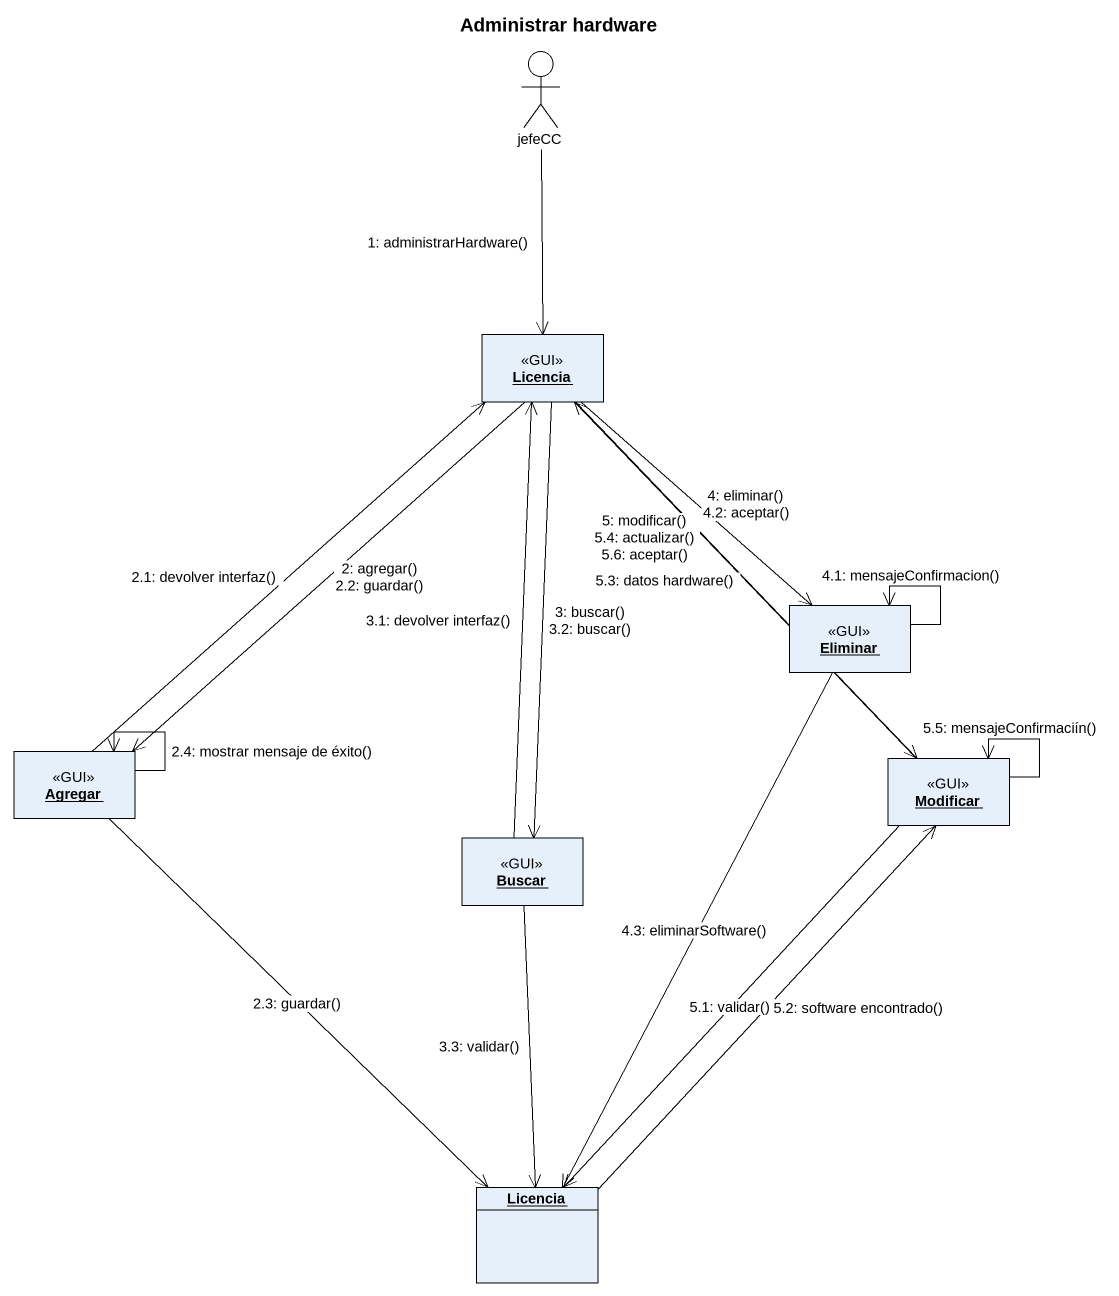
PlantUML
@startuml
title Administrar hardware
allowmixing
hide circle
hide empty members
actor jefeCC
object Licencia <<GUI>>
object Eliminar <<GUI>>
object Agregar <<GUI>>
object Modificar <<GUI>>
object Buscar <<GUI>>
object "Licencia" as Licencia_2
jefeCC --> Licencia : 1: administrarHardware()
Licencia --> Agregar : 2: agregar()\n2.2: guardar()
Agregar -up-> Licencia : 2.1: devolver interfaz()
Agregar --> Licencia_2 : 2.3: guardar()
Agregar --> Agregar : 2.4: mostrar mensaje de éxito()
Licencia --> Buscar : 3: buscar()\n3.2: buscar()
Buscar -up-> Licencia : 3.1: devolver interfaz()
Buscar --> Licencia_2 : 3.3: validar()
Licencia --> Eliminar : 4: eliminar()\n4.2: aceptar()
Eliminar --> Eliminar : 4.1: mensajeConfirmacion()
Eliminar --> Licencia_2 : 4.3: eliminarSoftware()
Licencia --> Modificar : 5: modificar()\n5.4: actualizar()\n5.6: aceptar()
Modificar --> Licencia_2 : 5.1: validar()
Licencia_2 -up-> Modificar : 5.2: software encontrado()
Modificar -up-> Licencia : 5.3: datos hardware()
Modificar --> Modificar : 5.5: mensajeConfirmaciín()
@enduml
